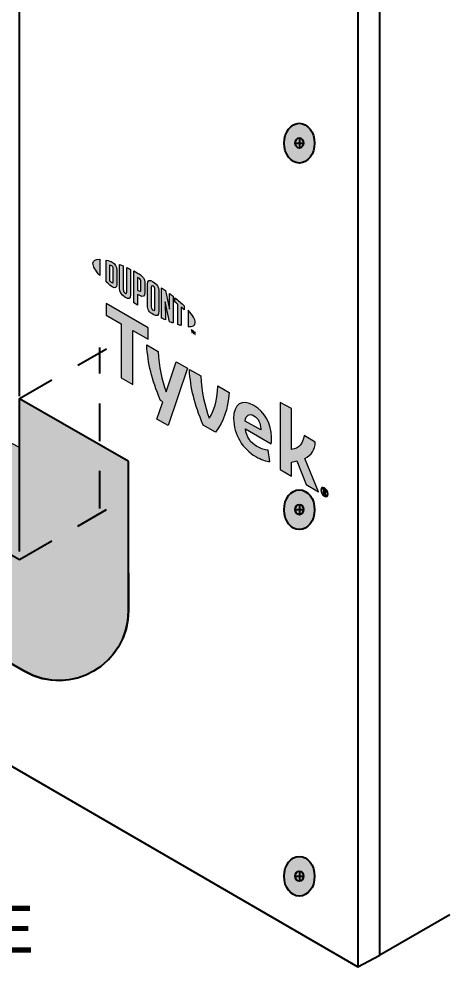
# Model space of a CAD drawing. Header units: inches. Extents: x -26 to 76, y -15 to 22.
# Drawn here: x -11.785 to -10.348, y 4.352 to 7.573 of the extents above; entities that cross this region are included whole.
import ezdxf

# ---------------------------------------------------------------- set-up
doc = ezdxf.new("R2010")
doc.units = ezdxf.units.IN
doc.header["$MEASUREMENT"] = 0
for name, pattern in [('AI-Linetype-31', [0.187557, 0.125038, -0.062519]), ('AI-Linetype-32', [0.187557, 0.125038, -0.062519]), ('AI-Linetype-33', [0.187557, 0.125038, -0.062519])]:
    doc.linetypes.add(name, pattern=pattern)
for name, color, linetype, lineweight in [('.ATI-HATCH', 7, 'Continuous', 0), ('.ATI-TEXT_2', 7, 'Continuous', 0), ('G-ANNO-TTLB', 7, 'Continuous', 0), ('LOGOS', 7, 'Continuous', 0), ('TYVEK', 7, 'Continuous', 0)]:
    doc.layers.add(name, color=color, linetype=linetype, lineweight=lineweight)

# ---------------------------------------------------------------- blocks, each defined once
blk = doc.blocks.new('Block_150')
at = {"layer": 'TYVEK', "true_color": 0x003b71, "transparency": 33554687}
h = blk.add_hatch(color=156, dxfattribs=at)
h.dxf.hatch_style = 2
edge = h.paths.add_edge_path()
edge.add_ellipse((-10.8498, 4.7108), major_axis=(0, 0.0664), ratio=0.766948, start_angle=0, end_angle=360)
at = {"layer": 'TYVEK', "color": 252, "lineweight": 25, "true_color": 0x838484}
for p, q in [((-10.8633, 4.7112), (-10.8363, 4.7112)), ((-10.8498, 4.7284), (-10.8498, 4.6941))]:
    blk.add_line(p, q, dxfattribs=at)
at = {"layer": 'TYVEK', "color": 18, "lineweight": 25, "true_color": 0x000000}
blk.add_ellipse((-10.8498, 4.7108), major_axis=(0, 0.0664), ratio=0.766948, dxfattribs=at)
at = {"layer": 'TYVEK', "color": 252, "lineweight": 25, "true_color": 0x838484}
blk.add_ellipse((-10.8498, 4.7112), major_axis=(0, 0.0171), ratio=0.788846, dxfattribs=at)
blk = doc.blocks.new('Block_153')
at = {"layer": 'TYVEK', "true_color": 0x003b71, "transparency": 33554687}
h = blk.add_hatch(color=156, dxfattribs=at)
h.dxf.hatch_style = 2
edge = h.paths.add_edge_path()
edge.add_ellipse((-10.8498, 7.1595), major_axis=(0, 0.0664), ratio=0.766948, start_angle=0, end_angle=360)
at = {"layer": 'TYVEK', "color": 252, "lineweight": 25, "true_color": 0x838484}
for p, q in [((-10.8633, 7.1599), (-10.8363, 7.1599)), ((-10.8498, 7.177), (-10.8498, 7.1428))]:
    blk.add_line(p, q, dxfattribs=at)
at = {"layer": 'TYVEK', "color": 18, "lineweight": 25, "true_color": 0x000000}
blk.add_ellipse((-10.8498, 7.1595), major_axis=(0, 0.0664), ratio=0.766948, dxfattribs=at)
at = {"layer": 'TYVEK', "color": 252, "lineweight": 25, "true_color": 0x838484}
blk.add_ellipse((-10.8498, 7.1599), major_axis=(0, 0.0171), ratio=0.788846, dxfattribs=at)
blk = doc.blocks.new('Block_154')
at = {"layer": 'TYVEK', "true_color": 0x003b71, "transparency": 33554687}
h = blk.add_hatch(color=156, dxfattribs=at)
h.dxf.hatch_style = 2
edge = h.paths.add_edge_path()
edge.add_ellipse((-10.8498, 5.9352), major_axis=(0, 0.0664), ratio=0.766948, start_angle=0, end_angle=360)
at = {"layer": 'TYVEK', "color": 252, "lineweight": 25, "true_color": 0x838484}
for p, q in [((-10.8633, 5.9356), (-10.8363, 5.9356)), ((-10.8498, 5.9527), (-10.8498, 5.9184))]:
    blk.add_line(p, q, dxfattribs=at)
at = {"layer": 'TYVEK', "color": 18, "lineweight": 25, "true_color": 0x000000}
blk.add_ellipse((-10.8498, 5.9352), major_axis=(0, 0.0664), ratio=0.766948, dxfattribs=at)
at = {"layer": 'TYVEK', "color": 252, "lineweight": 25, "true_color": 0x838484}
blk.add_ellipse((-10.8498, 5.9356), major_axis=(0, 0.0171), ratio=0.788846, dxfattribs=at)
blk = doc.blocks.new('Block_148')
at = {"layer": 'TYVEK'}
for name in ['Block_153', 'Block_154', 'Block_150']:
    blk.add_blockref(name, (0, 0), dxfattribs=at)
blk = doc.blocks.new('Block_447')
at = {"layer": '.ATI-TEXT_2', "insert": (-15.5473, 4.4539), "char_height": 0.2, "attachment_point": 7}
blk.add_mtext('\\C18;\\c0;\\FArial Narrow|b0|i0|c1;\\H0.156297;\\W1.000000;REMOVE NARROW PIECE OF THE RELEASE', dxfattribs=at)
blk = doc.blocks.new('Block_543')
at = {"layer": 'LOGOS', "true_color": 0x838484, "transparency": 33554687}
h = blk.add_hatch(color=252, dxfattribs=at)
h.dxf.hatch_style = 2
edge = h.paths.add_edge_path()
edge.add_spline(control_points=[(-11.5389, 6.7581), (-11.5389, 6.7481), (-11.5304, 6.7338), (-11.5156, 6.7172), (-11.5156, 6.7172), (-11.5156, 6.7719), (-11.5156, 6.7719), (-11.5304, 6.7725), (-11.5389, 6.7681), (-11.5389, 6.7581)], knot_values=[0, 0, 0, 0, 1, 1, 1, 2, 2, 2, 3, 3, 3, 3], degree=3, periodic=0)
h = blk.add_hatch(color=252, dxfattribs=at)
h.dxf.hatch_style = 2
edge = h.paths.add_edge_path()
edge.add_spline(control_points=[(-11.471, 6.6966), (-11.471, 6.6924), (-11.4732, 6.6923), (-11.4759, 6.6938), (-11.4779, 6.695), (-11.4811, 6.6977), (-11.4837, 6.7), (-11.4837, 6.7), (-11.4837, 6.7523), (-11.4837, 6.7523), (-11.4811, 6.7516), (-11.4779, 6.7506), (-11.4759, 6.7494), (-11.4732, 6.7479), (-11.471, 6.7452), (-11.471, 6.7411), (-11.471, 6.7411), (-11.471, 6.6966), (-11.471, 6.6966)], knot_values=[0, 0, 0, 0, 1, 1, 1, 2, 2, 2, 3, 3, 3, 4, 4, 4, 5, 5, 5, 6, 6, 6, 6], degree=3, periodic=0)
edge = h.paths.add_edge_path()
edge.add_spline(control_points=[(-11.4742, 6.7621), (-11.4783, 6.7645), (-11.4843, 6.7666), (-11.4951, 6.769), (-11.4951, 6.769), (-11.4951, 6.6964), (-11.4951, 6.6964), (-11.4856, 6.6876), (-11.4783, 6.6815), (-11.4742, 6.6791), (-11.4646, 6.6736), (-11.4592, 6.6772), (-11.4592, 6.6879), (-11.4592, 6.6879), (-11.4592, 6.7361), (-11.4592, 6.7361), (-11.4592, 6.7468), (-11.4646, 6.7566), (-11.4742, 6.7621)], knot_values=[0, 0, 0, 0, 1, 1, 1, 2, 2, 2, 3, 3, 3, 4, 4, 4, 5, 5, 5, 6, 6, 6, 6], degree=3, periodic=0)
h = blk.add_hatch(color=252, dxfattribs=at)
h.dxf.hatch_style = 2
edge = h.paths.add_edge_path()
edge.add_spline(control_points=[(-11.426, 6.6621), (-11.426, 6.6579), (-11.4273, 6.656), (-11.4318, 6.6592), (-11.4363, 6.6625), (-11.4375, 6.6653), (-11.4375, 6.6703), (-11.4375, 6.6703), (-11.4375, 6.7493), (-11.4375, 6.7493), (-11.4405, 6.7506), (-11.4472, 6.7534), (-11.45, 6.7546), (-11.45, 6.7546), (-11.45, 6.6747), (-11.45, 6.6747), (-11.45, 6.662), (-11.4446, 6.6539), (-11.4318, 6.6448), (-11.4201, 6.6365), (-11.413, 6.6392), (-11.413, 6.6533), (-11.413, 6.6533), (-11.413, 6.7377), (-11.413, 6.7377), (-11.4154, 6.739), (-11.4234, 6.7428), (-11.426, 6.744), (-11.426, 6.744), (-11.426, 6.6621), (-11.426, 6.6621)], knot_values=[0, 0, 0, 0, 1, 1, 1, 2, 2, 2, 3, 3, 3, 4, 4, 4, 5, 5, 5, 6, 6, 6, 7, 7, 7, 8, 8, 8, 9, 9, 9, 10, 10, 10, 10], degree=3, periodic=0)
h = blk.add_hatch(color=252, dxfattribs=at)
h.dxf.hatch_style = 2
edge = h.paths.add_edge_path()
edge.add_spline(control_points=[(-11.3785, 6.6694), (-11.3785, 6.6648), (-11.3799, 6.6633), (-11.3852, 6.6663), (-11.3852, 6.6663), (-11.3898, 6.669), (-11.3898, 6.669), (-11.3898, 6.669), (-11.3898, 6.7109), (-11.3898, 6.7109), (-11.3877, 6.7098), (-11.3867, 6.7093), (-11.3854, 6.7085), (-11.3797, 6.7052), (-11.3785, 6.7021), (-11.3785, 6.6974), (-11.3785, 6.6974), (-11.3785, 6.6694), (-11.3785, 6.6694)], knot_values=[0, 0, 0, 0, 1, 1, 1, 2, 2, 2, 3, 3, 3, 4, 4, 4, 5, 5, 5, 6, 6, 6, 6], degree=3, periodic=0)
edge = h.paths.add_edge_path()
edge.add_spline(control_points=[(-11.3847, 6.7229), (-11.3869, 6.7243), (-11.3952, 6.7287), (-11.4028, 6.7326), (-11.4028, 6.7326), (-11.4028, 6.6263), (-11.4028, 6.6263), (-11.4002, 6.6246), (-11.3934, 6.6203), (-11.3898, 6.6181), (-11.3898, 6.6181), (-11.3898, 6.6542), (-11.3898, 6.6542), (-11.3898, 6.6542), (-11.3847, 6.6512), (-11.3847, 6.6512), (-11.371, 6.6434), (-11.3654, 6.6472), (-11.3654, 6.6607), (-11.3654, 6.6607), (-11.3654, 6.692), (-11.3654, 6.692), (-11.3654, 6.7052), (-11.3717, 6.7155), (-11.3847, 6.7229)], knot_values=[0, 0, 0, 0, 1, 1, 1, 2, 2, 2, 3, 3, 3, 4, 4, 4, 5, 5, 5, 6, 6, 6, 7, 7, 7, 8, 8, 8, 8], degree=3, periodic=0)
h = blk.add_hatch(color=252, dxfattribs=at)
h.dxf.hatch_style = 2
edge = h.paths.add_edge_path()
edge.add_spline(control_points=[(-11.332, 6.6054), (-11.332, 6.6012), (-11.3332, 6.5997), (-11.3378, 6.6022), (-11.3426, 6.6048), (-11.3439, 6.6079), (-11.3439, 6.6122), (-11.3439, 6.6122), (-11.3439, 6.6785), (-11.3439, 6.6785), (-11.3439, 6.6829), (-11.3426, 6.6845), (-11.3378, 6.6816), (-11.3332, 6.6788), (-11.332, 6.6758), (-11.332, 6.6716), (-11.332, 6.6716), (-11.332, 6.6054), (-11.332, 6.6054)], knot_values=[0, 0, 0, 0, 1, 1, 1, 2, 2, 2, 3, 3, 3, 4, 4, 4, 5, 5, 5, 6, 6, 6, 6], degree=3, periodic=0)
edge = h.paths.add_edge_path()
edge.add_spline(control_points=[(-11.3378, 6.6965), (-11.3499, 6.7041), (-11.3571, 6.7022), (-11.3571, 6.6882), (-11.3571, 6.6882), (-11.3571, 6.6186), (-11.3571, 6.6186), (-11.3571, 6.6039), (-11.3506, 6.594), (-11.3378, 6.5873), (-11.3253, 6.5807), (-11.3188, 6.5824), (-11.3188, 6.5981), (-11.3188, 6.5981), (-11.3188, 6.6645), (-11.3188, 6.6645), (-11.3188, 6.6794), (-11.3247, 6.6882), (-11.3378, 6.6965)], knot_values=[0, 0, 0, 0, 1, 1, 1, 2, 2, 2, 3, 3, 3, 4, 4, 4, 5, 5, 5, 6, 6, 6, 6], degree=3, periodic=0)
h = blk.add_hatch(color=252, dxfattribs=at)
h.dxf.hatch_style = 2
edge = h.paths.add_edge_path()
edge.add_spline(control_points=[(-11.2827, 6.6054), (-11.2827, 6.6054), (-11.2971, 6.6678), (-11.2971, 6.6678), (-11.3011, 6.6707), (-11.3058, 6.674), (-11.3095, 6.6765), (-11.3095, 6.6765), (-11.3095, 6.5745), (-11.3095, 6.5745), (-11.3069, 6.5733), (-11.3003, 6.5704), (-11.2969, 6.5689), (-11.2969, 6.5689), (-11.298, 6.6296), (-11.298, 6.6296), (-11.298, 6.6296), (-11.2827, 6.563), (-11.2827, 6.563), (-11.2794, 6.5617), (-11.2747, 6.56), (-11.2715, 6.5588), (-11.2715, 6.5588), (-11.2715, 6.6485), (-11.2715, 6.6485), (-11.2748, 6.6511), (-11.2807, 6.6556), (-11.2836, 6.6578), (-11.2836, 6.6578), (-11.2827, 6.6054), (-11.2827, 6.6054)], knot_values=[0, 0, 0, 0, 1, 1, 1, 2, 2, 2, 3, 3, 3, 4, 4, 4, 5, 5, 5, 6, 6, 6, 7, 7, 7, 8, 8, 8, 9, 9, 9, 10, 10, 10, 10], degree=3, periodic=0)
h = blk.add_hatch(color=252, dxfattribs=at)
h.dxf.hatch_style = 2
edge = h.paths.add_edge_path()
edge.add_spline(control_points=[(-11.2651, 6.6291), (-11.2619, 6.6265), (-11.2587, 6.624), (-11.2556, 6.6214), (-11.2556, 6.6214), (-11.2556, 6.5536), (-11.2556, 6.5536), (-11.2528, 6.5527), (-11.2475, 6.5512), (-11.2439, 6.5504), (-11.2439, 6.5504), (-11.2439, 6.6115), (-11.2439, 6.6115), (-11.2405, 6.6085), (-11.2374, 6.6057), (-11.2344, 6.603), (-11.2344, 6.603), (-11.2344, 6.6161), (-11.2344, 6.6161), (-11.2436, 6.6251), (-11.2535, 6.6338), (-11.2651, 6.6433), (-11.2651, 6.6433), (-11.2651, 6.6291), (-11.2651, 6.6291)], knot_values=[0, 0, 0, 0, 1, 1, 1, 2, 2, 2, 3, 3, 3, 4, 4, 4, 5, 5, 5, 6, 6, 6, 7, 7, 7, 8, 8, 8, 8], degree=3, periodic=0)
h = blk.add_hatch(color=252, dxfattribs=at)
h.dxf.hatch_style = 2
edge = h.paths.add_edge_path()
edge.add_spline(control_points=[(-11.1971, 6.5608), (-11.1971, 6.5508), (-11.2056, 6.5463), (-11.2204, 6.5468), (-11.2204, 6.5468), (-11.2204, 6.6016), (-11.2204, 6.6016), (-11.2056, 6.585), (-11.1971, 6.5708), (-11.1971, 6.5608)], knot_values=[0, 0, 0, 0, 1, 1, 1, 2, 2, 2, 3, 3, 3, 3], degree=3, periodic=0)
h = blk.add_hatch(color=252, dxfattribs=at)
h.dxf.hatch_style = 2
edge = h.paths.add_edge_path()
edge.add_spline(control_points=[(-11.204, 6.5319), (-11.204, 6.5319), (-11.2026, 6.531), (-11.2026, 6.531), (-11.2026, 6.531), (-11.2006, 6.5261), (-11.2006, 6.5261), (-11.2006, 6.5261), (-11.1985, 6.5286), (-11.1985, 6.5286), (-11.1985, 6.5286), (-11.1971, 6.5279), (-11.1971, 6.5279), (-11.1971, 6.5279), (-11.1971, 6.52), (-11.1971, 6.52), (-11.1971, 6.52), (-11.1984, 6.5207), (-11.1984, 6.5207), (-11.1984, 6.5207), (-11.1984, 6.5263), (-11.1984, 6.5263), (-11.1984, 6.5263), (-11.2005, 6.5238), (-11.2005, 6.5238), (-11.2005, 6.5238), (-11.2006, 6.5239), (-11.2006, 6.5239), (-11.2006, 6.5239), (-11.2028, 6.5288), (-11.2028, 6.5288), (-11.2028, 6.5288), (-11.2028, 6.5232), (-11.2028, 6.5232), (-11.2028, 6.5232), (-11.204, 6.524), (-11.204, 6.524), (-11.204, 6.524), (-11.204, 6.5319), (-11.204, 6.5319)], knot_values=[0, 0, 0, 0, 1, 1, 1, 2, 2, 2, 3, 3, 3, 4, 4, 4, 5, 5, 5, 6, 6, 6, 7, 7, 7, 8, 8, 8, 9, 9, 9, 10, 10, 10, 11, 11, 11, 12, 12, 12, 13, 13, 13, 13], degree=3, periodic=0)
edge = h.paths.add_edge_path()
edge.add_spline(control_points=[(-11.209, 6.5333), (-11.209, 6.5333), (-11.2111, 6.5345), (-11.2111, 6.5345), (-11.2111, 6.5345), (-11.2111, 6.5359), (-11.2111, 6.5359), (-11.2111, 6.5359), (-11.2055, 6.5327), (-11.2055, 6.5327), (-11.2055, 6.5327), (-11.2055, 6.5313), (-11.2055, 6.5313), (-11.2055, 6.5313), (-11.2076, 6.5326), (-11.2076, 6.5326), (-11.2076, 6.5326), (-11.2076, 6.526), (-11.2076, 6.526), (-11.2076, 6.526), (-11.209, 6.5268), (-11.209, 6.5268), (-11.209, 6.5268), (-11.209, 6.5333), (-11.209, 6.5333)], knot_values=[0, 0, 0, 0, 1, 1, 1, 2, 2, 2, 3, 3, 3, 4, 4, 4, 5, 5, 5, 6, 6, 6, 7, 7, 7, 8, 8, 8, 8], degree=3, periodic=0)
at = {"layer": 'LOGOS'}
for points, knots in [([(-11.5389, 6.7581), (-11.5389, 6.7481), (-11.5304, 6.7338), (-11.5156, 6.7172), (-11.5156, 6.7172), (-11.5156, 6.7719), (-11.5156, 6.7719), (-11.5304, 6.7725), (-11.5389, 6.7681), (-11.5389, 6.7581)], [0, 0, 0, 0, 1, 1, 1, 2, 2, 2, 3, 3, 3, 3]), ([(-11.4742, 6.7621), (-11.4783, 6.7645), (-11.4843, 6.7666), (-11.4951, 6.769), (-11.4951, 6.769), (-11.4951, 6.6964), (-11.4951, 6.6964), (-11.4856, 6.6876), (-11.4783, 6.6815), (-11.4742, 6.6791), (-11.4646, 6.6736), (-11.4592, 6.6772), (-11.4592, 6.6879), (-11.4592, 6.6879), (-11.4592, 6.7361), (-11.4592, 6.7361), (-11.4592, 6.7468), (-11.4646, 6.7566), (-11.4742, 6.7621)], [0, 0, 0, 0, 1, 1, 1, 2, 2, 2, 3, 3, 3, 4, 4, 4, 5, 5, 5, 6, 6, 6, 6]), ([(-11.471, 6.6966), (-11.471, 6.6924), (-11.4732, 6.6923), (-11.4759, 6.6938), (-11.4779, 6.695), (-11.4811, 6.6977), (-11.4837, 6.7), (-11.4837, 6.7), (-11.4837, 6.7523), (-11.4837, 6.7523), (-11.4811, 6.7516), (-11.4779, 6.7506), (-11.4759, 6.7494), (-11.4732, 6.7479), (-11.471, 6.7452), (-11.471, 6.7411), (-11.471, 6.7411), (-11.471, 6.6966), (-11.471, 6.6966)], [0, 0, 0, 0, 1, 1, 1, 2, 2, 2, 3, 3, 3, 4, 4, 4, 5, 5, 5, 6, 6, 6, 6]), ([(-11.426, 6.6621), (-11.426, 6.6579), (-11.4273, 6.656), (-11.4318, 6.6592), (-11.4363, 6.6625), (-11.4375, 6.6653), (-11.4375, 6.6703), (-11.4375, 6.6703), (-11.4375, 6.7493), (-11.4375, 6.7493), (-11.4405, 6.7506), (-11.4472, 6.7534), (-11.45, 6.7546), (-11.45, 6.7546), (-11.45, 6.6747), (-11.45, 6.6747), (-11.45, 6.662), (-11.4446, 6.6539), (-11.4318, 6.6448), (-11.4201, 6.6365), (-11.413, 6.6392), (-11.413, 6.6533), (-11.413, 6.6533), (-11.413, 6.7377), (-11.413, 6.7377), (-11.4154, 6.739), (-11.4234, 6.7428), (-11.426, 6.744), (-11.426, 6.744), (-11.426, 6.6621), (-11.426, 6.6621)], [0, 0, 0, 0, 1, 1, 1, 2, 2, 2, 3, 3, 3, 4, 4, 4, 5, 5, 5, 6, 6, 6, 7, 7, 7, 8, 8, 8, 9, 9, 9, 10, 10, 10, 10]), ([(-11.3847, 6.7229), (-11.3869, 6.7243), (-11.3952, 6.7287), (-11.4028, 6.7326), (-11.4028, 6.7326), (-11.4028, 6.6263), (-11.4028, 6.6263), (-11.4002, 6.6246), (-11.3934, 6.6203), (-11.3898, 6.6181), (-11.3898, 6.6181), (-11.3898, 6.6542), (-11.3898, 6.6542), (-11.3898, 6.6542), (-11.3847, 6.6512), (-11.3847, 6.6512), (-11.371, 6.6434), (-11.3654, 6.6472), (-11.3654, 6.6607), (-11.3654, 6.6607), (-11.3654, 6.692), (-11.3654, 6.692), (-11.3654, 6.7052), (-11.3717, 6.7155), (-11.3847, 6.7229)], [0, 0, 0, 0, 1, 1, 1, 2, 2, 2, 3, 3, 3, 4, 4, 4, 5, 5, 5, 6, 6, 6, 7, 7, 7, 8, 8, 8, 8]), ([(-11.3785, 6.6694), (-11.3785, 6.6648), (-11.3799, 6.6633), (-11.3852, 6.6663), (-11.3852, 6.6663), (-11.3898, 6.669), (-11.3898, 6.669), (-11.3898, 6.669), (-11.3898, 6.7109), (-11.3898, 6.7109), (-11.3877, 6.7098), (-11.3867, 6.7093), (-11.3854, 6.7085), (-11.3797, 6.7052), (-11.3785, 6.7021), (-11.3785, 6.6974), (-11.3785, 6.6974), (-11.3785, 6.6694), (-11.3785, 6.6694)], [0, 0, 0, 0, 1, 1, 1, 2, 2, 2, 3, 3, 3, 4, 4, 4, 5, 5, 5, 6, 6, 6, 6]), ([(-11.3378, 6.6965), (-11.3499, 6.7041), (-11.3571, 6.7022), (-11.3571, 6.6882), (-11.3571, 6.6882), (-11.3571, 6.6186), (-11.3571, 6.6186), (-11.3571, 6.6039), (-11.3506, 6.594), (-11.3378, 6.5873), (-11.3253, 6.5807), (-11.3188, 6.5824), (-11.3188, 6.5981), (-11.3188, 6.5981), (-11.3188, 6.6645), (-11.3188, 6.6645), (-11.3188, 6.6794), (-11.3247, 6.6882), (-11.3378, 6.6965)], [0, 0, 0, 0, 1, 1, 1, 2, 2, 2, 3, 3, 3, 4, 4, 4, 5, 5, 5, 6, 6, 6, 6]), ([(-11.332, 6.6054), (-11.332, 6.6012), (-11.3332, 6.5997), (-11.3378, 6.6022), (-11.3426, 6.6048), (-11.3439, 6.6079), (-11.3439, 6.6122), (-11.3439, 6.6122), (-11.3439, 6.6785), (-11.3439, 6.6785), (-11.3439, 6.6829), (-11.3426, 6.6845), (-11.3378, 6.6816), (-11.3332, 6.6788), (-11.332, 6.6758), (-11.332, 6.6716), (-11.332, 6.6716), (-11.332, 6.6054), (-11.332, 6.6054)], [0, 0, 0, 0, 1, 1, 1, 2, 2, 2, 3, 3, 3, 4, 4, 4, 5, 5, 5, 6, 6, 6, 6]), ([(-11.2827, 6.6054), (-11.2827, 6.6054), (-11.2971, 6.6678), (-11.2971, 6.6678), (-11.3011, 6.6707), (-11.3058, 6.674), (-11.3095, 6.6765), (-11.3095, 6.6765), (-11.3095, 6.5745), (-11.3095, 6.5745), (-11.3069, 6.5733), (-11.3003, 6.5704), (-11.2969, 6.5689), (-11.2969, 6.5689), (-11.298, 6.6296), (-11.298, 6.6296), (-11.298, 6.6296), (-11.2827, 6.563), (-11.2827, 6.563), (-11.2794, 6.5617), (-11.2747, 6.56), (-11.2715, 6.5588), (-11.2715, 6.5588), (-11.2715, 6.6485), (-11.2715, 6.6485), (-11.2748, 6.6511), (-11.2807, 6.6556), (-11.2836, 6.6578), (-11.2836, 6.6578), (-11.2827, 6.6054), (-11.2827, 6.6054)], [0, 0, 0, 0, 1, 1, 1, 2, 2, 2, 3, 3, 3, 4, 4, 4, 5, 5, 5, 6, 6, 6, 7, 7, 7, 8, 8, 8, 9, 9, 9, 10, 10, 10, 10]), ([(-11.2651, 6.6291), (-11.2619, 6.6265), (-11.2587, 6.624), (-11.2556, 6.6214), (-11.2556, 6.6214), (-11.2556, 6.5536), (-11.2556, 6.5536), (-11.2528, 6.5527), (-11.2475, 6.5512), (-11.2439, 6.5504), (-11.2439, 6.5504), (-11.2439, 6.6115), (-11.2439, 6.6115), (-11.2405, 6.6085), (-11.2374, 6.6057), (-11.2344, 6.603), (-11.2344, 6.603), (-11.2344, 6.6161), (-11.2344, 6.6161), (-11.2436, 6.6251), (-11.2535, 6.6338), (-11.2651, 6.6433), (-11.2651, 6.6433), (-11.2651, 6.6291), (-11.2651, 6.6291)], [0, 0, 0, 0, 1, 1, 1, 2, 2, 2, 3, 3, 3, 4, 4, 4, 5, 5, 5, 6, 6, 6, 7, 7, 7, 8, 8, 8, 8]), ([(-11.1971, 6.5608), (-11.1971, 6.5508), (-11.2056, 6.5463), (-11.2204, 6.5468), (-11.2204, 6.5468), (-11.2204, 6.6016), (-11.2204, 6.6016), (-11.2056, 6.585), (-11.1971, 6.5708), (-11.1971, 6.5608)], [0, 0, 0, 0, 1, 1, 1, 2, 2, 2, 3, 3, 3, 3]), ([(-11.209, 6.5333), (-11.209, 6.5333), (-11.2111, 6.5345), (-11.2111, 6.5345), (-11.2111, 6.5345), (-11.2111, 6.5359), (-11.2111, 6.5359), (-11.2111, 6.5359), (-11.2055, 6.5327), (-11.2055, 6.5327), (-11.2055, 6.5327), (-11.2055, 6.5313), (-11.2055, 6.5313), (-11.2055, 6.5313), (-11.2076, 6.5326), (-11.2076, 6.5326), (-11.2076, 6.5326), (-11.2076, 6.526), (-11.2076, 6.526), (-11.2076, 6.526), (-11.209, 6.5268), (-11.209, 6.5268), (-11.209, 6.5268), (-11.209, 6.5333), (-11.209, 6.5333)], [0, 0, 0, 0, 1, 1, 1, 2, 2, 2, 3, 3, 3, 4, 4, 4, 5, 5, 5, 6, 6, 6, 7, 7, 7, 8, 8, 8, 8]), ([(-11.204, 6.5319), (-11.204, 6.5319), (-11.2026, 6.531), (-11.2026, 6.531), (-11.2026, 6.531), (-11.2006, 6.5261), (-11.2006, 6.5261), (-11.2006, 6.5261), (-11.1985, 6.5286), (-11.1985, 6.5286), (-11.1985, 6.5286), (-11.1971, 6.5279), (-11.1971, 6.5279), (-11.1971, 6.5279), (-11.1971, 6.52), (-11.1971, 6.52), (-11.1971, 6.52), (-11.1984, 6.5207), (-11.1984, 6.5207), (-11.1984, 6.5207), (-11.1984, 6.5263), (-11.1984, 6.5263), (-11.1984, 6.5263), (-11.2005, 6.5238), (-11.2005, 6.5238), (-11.2005, 6.5238), (-11.2006, 6.5239), (-11.2006, 6.5239), (-11.2006, 6.5239), (-11.2028, 6.5288), (-11.2028, 6.5288), (-11.2028, 6.5288), (-11.2028, 6.5232), (-11.2028, 6.5232), (-11.2028, 6.5232), (-11.204, 6.524), (-11.204, 6.524), (-11.204, 6.524), (-11.204, 6.5319), (-11.204, 6.5319)], [0, 0, 0, 0, 1, 1, 1, 2, 2, 2, 3, 3, 3, 4, 4, 4, 5, 5, 5, 6, 6, 6, 7, 7, 7, 8, 8, 8, 9, 9, 9, 10, 10, 10, 11, 11, 11, 12, 12, 12, 13, 13, 13, 13])]:
    blk.add_open_spline(points, degree=3, knots=knots, dxfattribs=at)
blk = doc.blocks.new('Block_547')
at = {"layer": 'LOGOS', "true_color": 0x838484, "transparency": 33554687}
h = blk.add_hatch(color=252, dxfattribs=at)
h.dxf.hatch_style = 2
h.paths.add_polyline_path([(-11.3548, 6.5424), (-11.4951, 6.6234), (-11.4951, 6.5853), (-11.4444, 6.556), (-11.4444, 6.3755), (-11.4054, 6.353), (-11.4054, 6.5335), (-11.3548, 6.5043)])
h = blk.add_hatch(color=252, dxfattribs=at)
h.dxf.hatch_style = 2
edge = h.paths.add_edge_path()
edge.add_spline(control_points=[(-11.1216, 6.3487), (-11.124, 6.2967), (-11.1344, 6.2665), (-11.1504, 6.2405), (-11.166, 6.2847), (-11.176, 6.3268), (-11.179, 6.3819), (-11.179, 6.3819), (-11.2169, 6.4038), (-11.2169, 6.4038), (-11.2128, 6.3386), (-11.2006, 6.2913), (-11.1711, 6.2178), (-11.1711, 6.2178), (-11.1295, 6.1937), (-11.1295, 6.1937), (-11.1011, 6.2339), (-11.0894, 6.2674), (-11.084, 6.327), (-11.084, 6.327), (-11.1216, 6.3487), (-11.1216, 6.3487)], knot_values=[0, 0, 0, 0, 1, 1, 1, 2, 2, 2, 3, 3, 3, 4, 4, 4, 5, 5, 5, 6, 6, 6, 7, 7, 7, 7], degree=3, periodic=0)
h = blk.add_hatch(color=252, dxfattribs=at)
h.dxf.hatch_style = 2
edge = h.paths.add_edge_path()
edge.add_spline(control_points=[(-11.0303, 6.2314), (-11.0303, 6.2314), (-10.9786, 6.2015), (-10.9786, 6.2015), (-10.9786, 6.2015), (-10.9786, 6.2053), (-10.9786, 6.2053), (-10.9786, 6.2227), (-10.9867, 6.2403), (-11.0017, 6.2489), (-11.0175, 6.258), (-11.0279, 6.2512), (-11.0303, 6.2314)], knot_values=[0, 0, 0, 0, 1, 1, 1, 2, 2, 2, 3, 3, 3, 4, 4, 4, 4], degree=3, periodic=0)
edge = h.paths.add_edge_path()
edge.add_spline(control_points=[(-10.9478, 6.0957), (-10.9598, 6.0964), (-10.9775, 6.1022), (-10.9954, 6.1126), (-11.0393, 6.1379), (-11.0693, 6.1871), (-11.0693, 6.2389), (-11.0693, 6.2885), (-11.0418, 6.3064), (-11.0017, 6.2833), (-10.966, 6.2627), (-10.9426, 6.2201), (-10.9426, 6.1783), (-10.9426, 6.1689), (-10.9431, 6.1611), (-10.9437, 6.1552), (-10.9437, 6.1552), (-11.0298, 6.2049), (-11.0298, 6.2049), (-11.0262, 6.1778), (-11.0134, 6.1592), (-10.9916, 6.1466), (-10.9783, 6.1389), (-10.9655, 6.1349), (-10.9538, 6.1338), (-10.9538, 6.1338), (-10.9478, 6.0957), (-10.9478, 6.0957)], knot_values=[0, 0, 0, 0, 1, 1, 1, 2, 2, 2, 3, 3, 3, 4, 4, 4, 5, 5, 5, 6, 6, 6, 7, 7, 7, 8, 8, 8, 9, 9, 9, 9], degree=3, periodic=0)
h = blk.add_hatch(color=252, dxfattribs=at)
h.dxf.hatch_style = 2
edge = h.paths.add_edge_path()
edge.add_spline(control_points=[(-10.8312, 6.1067), (-10.8312, 6.1067), (-10.786, 5.9954), (-10.786, 5.9954), (-10.786, 5.9954), (-10.8268, 6.019), (-10.8268, 6.019), (-10.8268, 6.019), (-10.8582, 6.098), (-10.8582, 6.098), (-10.8639, 6.0966), (-10.8699, 6.0954), (-10.8764, 6.0944), (-10.8764, 6.0944), (-10.8764, 6.0476), (-10.8764, 6.0476), (-10.8764, 6.0476), (-10.914, 6.0693), (-10.914, 6.0693), (-10.914, 6.0693), (-10.914, 6.2932), (-10.914, 6.2932), (-10.914, 6.2932), (-10.8764, 6.2737), (-10.8764, 6.2737), (-10.8764, 6.2737), (-10.8764, 6.136), (-10.8764, 6.136), (-10.8508, 6.1402), (-10.8383, 6.1549), (-10.8339, 6.1826), (-10.8339, 6.1826), (-10.7966, 6.1611), (-10.7966, 6.1611), (-10.7974, 6.1347), (-10.8094, 6.1176), (-10.8312, 6.1067)], knot_values=[0, 0, 0, 0, 1, 1, 1, 2, 2, 2, 3, 3, 3, 4, 4, 4, 5, 5, 5, 6, 6, 6, 7, 7, 7, 8, 8, 8, 9, 9, 9, 10, 10, 10, 11, 11, 11, 12, 12, 12, 12], degree=3, periodic=0)
at = {"layer": 'LOGOS'}
blk.add_lwpolyline([(-11.3548, 6.5424), (-11.4951, 6.6234), (-11.4951, 6.5853), (-11.4444, 6.556), (-11.4444, 6.3755), (-11.4054, 6.353), (-11.4054, 6.5335), (-11.3548, 6.5043)], close=True, dxfattribs=at)
for points, knots in [([(-11.1216, 6.3487), (-11.124, 6.2967), (-11.1344, 6.2665), (-11.1504, 6.2405), (-11.166, 6.2847), (-11.176, 6.3268), (-11.179, 6.3819), (-11.179, 6.3819), (-11.2169, 6.4038), (-11.2169, 6.4038), (-11.2128, 6.3386), (-11.2006, 6.2913), (-11.1711, 6.2178), (-11.1711, 6.2178), (-11.1295, 6.1937), (-11.1295, 6.1937), (-11.1011, 6.2339), (-11.0894, 6.2674), (-11.084, 6.327), (-11.084, 6.327), (-11.1216, 6.3487), (-11.1216, 6.3487)], [0, 0, 0, 0, 1, 1, 1, 2, 2, 2, 3, 3, 3, 4, 4, 4, 5, 5, 5, 6, 6, 6, 7, 7, 7, 7]), ([(-10.9478, 6.0957), (-10.9598, 6.0964), (-10.9775, 6.1022), (-10.9954, 6.1126), (-11.0393, 6.1379), (-11.0693, 6.1871), (-11.0693, 6.2389), (-11.0693, 6.2885), (-11.0418, 6.3064), (-11.0017, 6.2833), (-10.966, 6.2627), (-10.9426, 6.2201), (-10.9426, 6.1783), (-10.9426, 6.1689), (-10.9431, 6.1611), (-10.9437, 6.1552), (-10.9437, 6.1552), (-11.0298, 6.2049), (-11.0298, 6.2049), (-11.0262, 6.1778), (-11.0134, 6.1592), (-10.9916, 6.1466), (-10.9783, 6.1389), (-10.9655, 6.1349), (-10.9538, 6.1338), (-10.9538, 6.1338), (-10.9478, 6.0957), (-10.9478, 6.0957)], [0, 0, 0, 0, 1, 1, 1, 2, 2, 2, 3, 3, 3, 4, 4, 4, 5, 5, 5, 6, 6, 6, 7, 7, 7, 8, 8, 8, 9, 9, 9, 9]), ([(-10.8312, 6.1067), (-10.8312, 6.1067), (-10.786, 5.9954), (-10.786, 5.9954), (-10.786, 5.9954), (-10.8268, 6.019), (-10.8268, 6.019), (-10.8268, 6.019), (-10.8582, 6.098), (-10.8582, 6.098), (-10.8639, 6.0966), (-10.8699, 6.0954), (-10.8764, 6.0944), (-10.8764, 6.0944), (-10.8764, 6.0476), (-10.8764, 6.0476), (-10.8764, 6.0476), (-10.914, 6.0693), (-10.914, 6.0693), (-10.914, 6.0693), (-10.914, 6.2932), (-10.914, 6.2932), (-10.914, 6.2932), (-10.8764, 6.2737), (-10.8764, 6.2737), (-10.8764, 6.2737), (-10.8764, 6.136), (-10.8764, 6.136), (-10.8508, 6.1402), (-10.8383, 6.1549), (-10.8339, 6.1826), (-10.8339, 6.1826), (-10.7966, 6.1611), (-10.7966, 6.1611), (-10.7974, 6.1347), (-10.8094, 6.1176), (-10.8312, 6.1067)], [0, 0, 0, 0, 1, 1, 1, 2, 2, 2, 3, 3, 3, 4, 4, 4, 5, 5, 5, 6, 6, 6, 7, 7, 7, 8, 8, 8, 9, 9, 9, 10, 10, 10, 11, 11, 11, 12, 12, 12, 12]), ([(-11.0303, 6.2314), (-11.0303, 6.2314), (-10.9786, 6.2015), (-10.9786, 6.2015), (-10.9786, 6.2015), (-10.9786, 6.2053), (-10.9786, 6.2053), (-10.9786, 6.2227), (-10.9867, 6.2403), (-11.0017, 6.2489), (-11.0175, 6.258), (-11.0279, 6.2512), (-11.0303, 6.2314)], [0, 0, 0, 0, 1, 1, 1, 2, 2, 2, 3, 3, 3, 4, 4, 4, 4])]:
    blk.add_open_spline(points, degree=3, knots=knots, dxfattribs=at)
blk = doc.blocks.new('Block_546')
at = {"layer": 'LOGOS', "true_color": 0x838484, "transparency": 33554687}
h = blk.add_hatch(color=252, dxfattribs=at)
h.dxf.hatch_style = 2
edge = h.paths.add_edge_path()
edge.add_spline(control_points=[(-11.2612, 6.4293), (-11.2612, 6.4293), (-11.2949, 6.3287), (-11.2949, 6.3287), (-11.3093, 6.3708), (-11.3186, 6.4115), (-11.3215, 6.4641), (-11.3215, 6.4641), (-11.3593, 6.486), (-11.3593, 6.486), (-11.3552, 6.4209), (-11.343, 6.3735), (-11.3136, 6.3), (-11.3136, 6.3), (-11.306, 6.2956), (-11.306, 6.2956), (-11.306, 6.2956), (-11.3253, 6.2381), (-11.3253, 6.2381), (-11.3253, 6.2381), (-11.2877, 6.2164), (-11.2877, 6.2164), (-11.2877, 6.2164), (-11.2236, 6.4076), (-11.2236, 6.4076), (-11.2236, 6.4076), (-11.2612, 6.4293), (-11.2612, 6.4293)], knot_values=[0, 0, 0, 0, 1, 1, 1, 2, 2, 2, 3, 3, 3, 4, 4, 4, 5, 5, 5, 6, 6, 6, 7, 7, 7, 8, 8, 8, 9, 9, 9, 9], degree=3, periodic=0)
at = {"layer": 'LOGOS'}
blk.add_open_spline([(-11.2612, 6.4293), (-11.2612, 6.4293), (-11.2949, 6.3287), (-11.2949, 6.3287), (-11.3093, 6.3708), (-11.3186, 6.4115), (-11.3215, 6.4641), (-11.3215, 6.4641), (-11.3593, 6.486), (-11.3593, 6.486), (-11.3552, 6.4209), (-11.343, 6.3735), (-11.3136, 6.3), (-11.3136, 6.3), (-11.306, 6.2956), (-11.306, 6.2956), (-11.306, 6.2956), (-11.3253, 6.2381), (-11.3253, 6.2381), (-11.3253, 6.2381), (-11.2877, 6.2164), (-11.2877, 6.2164), (-11.2877, 6.2164), (-11.2236, 6.4076), (-11.2236, 6.4076), (-11.2236, 6.4076), (-11.2612, 6.4293), (-11.2612, 6.4293)], degree=3, knots=[0, 0, 0, 0, 1, 1, 1, 2, 2, 2, 3, 3, 3, 4, 4, 4, 5, 5, 5, 6, 6, 6, 7, 7, 7, 8, 8, 8, 9, 9, 9, 9], dxfattribs=at)
blk.add_blockref('Block_547', (0, 0), dxfattribs=at)
blk = doc.blocks.new('Block_548')
at = {"layer": 'LOGOS', "true_color": 0x838484, "transparency": 33554687}
h = blk.add_hatch(color=252, dxfattribs=at)
h.dxf.hatch_style = 2
edge = h.paths.add_edge_path()
edge.add_spline(control_points=[(-10.7679, 5.9997), (-10.7679, 5.9997), (-10.7679, 5.9956), (-10.7679, 5.9956), (-10.7679, 5.9956), (-10.7664, 5.9947), (-10.7664, 5.9947), (-10.7649, 5.9938), (-10.764, 5.9938), (-10.764, 5.9954), (-10.764, 5.9969), (-10.7649, 5.9979), (-10.7664, 5.9988), (-10.7664, 5.9988), (-10.7679, 5.9997), (-10.7679, 5.9997)], knot_values=[0, 0, 0, 0, 1, 1, 1, 2, 2, 2, 3, 3, 3, 4, 4, 4, 5, 5, 5, 5], degree=3, periodic=0)
edge = h.paths.add_edge_path()
edge.add_spline(control_points=[(-10.7706, 6.0038), (-10.7706, 6.0038), (-10.7664, 6.0014), (-10.7664, 6.0014), (-10.7631, 5.9995), (-10.7615, 5.9968), (-10.7615, 5.9939), (-10.7615, 5.9919), (-10.7623, 5.991), (-10.7638, 5.9912), (-10.763, 5.9889), (-10.762, 5.9866), (-10.7606, 5.9839), (-10.7606, 5.9839), (-10.7638, 5.9858), (-10.7638, 5.9858), (-10.765, 5.9881), (-10.7658, 5.9902), (-10.7665, 5.9922), (-10.7665, 5.9922), (-10.7679, 5.9931), (-10.7679, 5.9931), (-10.7679, 5.9931), (-10.7679, 5.9882), (-10.7679, 5.9882), (-10.7679, 5.9882), (-10.7706, 5.9897), (-10.7706, 5.9897), (-10.7706, 5.9897), (-10.7706, 6.0038), (-10.7706, 6.0038)], knot_values=[0, 0, 0, 0, 1, 1, 1, 2, 2, 2, 3, 3, 3, 4, 4, 4, 5, 5, 5, 6, 6, 6, 7, 7, 7, 8, 8, 8, 9, 9, 9, 10, 10, 10, 10], degree=3, periodic=0)
edge = h.paths.add_edge_path()
edge.add_spline(control_points=[(-10.7662, 6.0049), (-10.7722, 6.0084), (-10.7755, 6.0064), (-10.7755, 5.9994), (-10.7755, 5.9923), (-10.7722, 5.9864), (-10.7662, 5.983), (-10.7603, 5.9796), (-10.7569, 5.9815), (-10.7569, 5.9886), (-10.7569, 5.9956), (-10.7603, 6.0015), (-10.7662, 6.0049)], knot_values=[0, 0, 0, 0, 1, 1, 1, 2, 2, 2, 3, 3, 3, 4, 4, 4, 4], degree=3, periodic=0)
edge = h.paths.add_edge_path()
edge.add_spline(control_points=[(-10.7662, 6.0078), (-10.7589, 6.0036), (-10.7541, 5.9954), (-10.7541, 5.987), (-10.7541, 5.9786), (-10.759, 5.9761), (-10.7662, 5.9802), (-10.7736, 5.9845), (-10.7783, 5.9926), (-10.7783, 6.001), (-10.7783, 6.0094), (-10.7736, 6.012), (-10.7662, 6.0078)], knot_values=[0, 0, 0, 0, 1, 1, 1, 2, 2, 2, 3, 3, 3, 4, 4, 4, 4], degree=3, periodic=0)
at = {"layer": 'LOGOS'}
for points, knots in [([(-10.7662, 6.0078), (-10.7589, 6.0036), (-10.7541, 5.9954), (-10.7541, 5.987), (-10.7541, 5.9786), (-10.759, 5.9761), (-10.7662, 5.9802), (-10.7736, 5.9845), (-10.7783, 5.9926), (-10.7783, 6.001), (-10.7783, 6.0094), (-10.7736, 6.012), (-10.7662, 6.0078)], [0, 0, 0, 0, 1, 1, 1, 2, 2, 2, 3, 3, 3, 4, 4, 4, 4]), ([(-10.7662, 6.0049), (-10.7722, 6.0084), (-10.7755, 6.0064), (-10.7755, 5.9994), (-10.7755, 5.9923), (-10.7722, 5.9864), (-10.7662, 5.983), (-10.7603, 5.9796), (-10.7569, 5.9815), (-10.7569, 5.9886), (-10.7569, 5.9956), (-10.7603, 6.0015), (-10.7662, 6.0049)], [0, 0, 0, 0, 1, 1, 1, 2, 2, 2, 3, 3, 3, 4, 4, 4, 4]), ([(-10.7706, 6.0038), (-10.7706, 6.0038), (-10.7664, 6.0014), (-10.7664, 6.0014), (-10.7631, 5.9995), (-10.7615, 5.9968), (-10.7615, 5.9939), (-10.7615, 5.9919), (-10.7623, 5.991), (-10.7638, 5.9912), (-10.763, 5.9889), (-10.762, 5.9866), (-10.7606, 5.9839), (-10.7606, 5.9839), (-10.7638, 5.9858), (-10.7638, 5.9858), (-10.765, 5.9881), (-10.7658, 5.9902), (-10.7665, 5.9922), (-10.7665, 5.9922), (-10.7679, 5.9931), (-10.7679, 5.9931), (-10.7679, 5.9931), (-10.7679, 5.9882), (-10.7679, 5.9882), (-10.7679, 5.9882), (-10.7706, 5.9897), (-10.7706, 5.9897), (-10.7706, 5.9897), (-10.7706, 6.0038), (-10.7706, 6.0038)], [0, 0, 0, 0, 1, 1, 1, 2, 2, 2, 3, 3, 3, 4, 4, 4, 5, 5, 5, 6, 6, 6, 7, 7, 7, 8, 8, 8, 9, 9, 9, 10, 10, 10, 10]), ([(-10.7679, 5.9997), (-10.7679, 5.9997), (-10.7679, 5.9956), (-10.7679, 5.9956), (-10.7679, 5.9956), (-10.7664, 5.9947), (-10.7664, 5.9947), (-10.7649, 5.9938), (-10.764, 5.9938), (-10.764, 5.9954), (-10.764, 5.9969), (-10.7649, 5.9979), (-10.7664, 5.9988), (-10.7664, 5.9988), (-10.7679, 5.9997), (-10.7679, 5.9997)], [0, 0, 0, 0, 1, 1, 1, 2, 2, 2, 3, 3, 3, 4, 4, 4, 5, 5, 5, 5])]:
    blk.add_open_spline(points, degree=3, knots=knots, dxfattribs=at)
blk = doc.blocks.new('Block_545')
at = {"layer": 'LOGOS'}
for name in ['Block_546', 'Block_548']:
    blk.add_blockref(name, (0, 0), dxfattribs=at)
blk = doc.blocks.new('Block_544')
at = {"layer": 'LOGOS'}
blk.add_blockref('Block_545', (0, 0), dxfattribs=at)
blk = doc.blocks.new('Block_542')
at = {"layer": 'LOGOS'}
for name in ['Block_543', 'Block_544']:
    blk.add_blockref(name, (0, 0), dxfattribs=at)

msp = doc.modelspace()

# ---------------------------------------------------------------- hatches: boundary and pattern name
at = {"layer": '.ATI-HATCH', "true_color": 0x818080, "transparency": 33554687}
h = msp.add_hatch(color=8, dxfattribs=at)
edge = h.paths.add_edge_path()
edge.add_spline(control_points=[(-13.6899, 7.2379), (-13.6899, 7.2379), (-13.6924, 6.7181), (-13.6924, 6.7181), (-13.6931, 6.5791), (-13.6187, 6.4505), (-13.4979, 6.3817), (-13.4979, 6.3817), (-11.7664, 5.3966), (-11.7664, 5.3966), (-11.6109, 5.3082), (-11.4179, 5.4211), (-11.4189, 5.6), (-11.4189, 5.6), (-11.4216, 6.0988), (-11.4216, 6.0988), (-11.4216, 6.0988), (-11.7844, 6.3066), (-11.7844, 6.3066), (-11.7844, 6.3066), (-11.7848, 6.1443), (-11.7848, 6.1443), (-11.7848, 6.1443), (-13.0927, 6.829), (-13.0927, 6.829), (-13.0927, 6.829), (-13.0929, 7.2268), (-13.0929, 7.2268), (-13.0929, 7.2268), (-13.3791, 7.0592), (-13.3791, 7.0592), (-13.3791, 7.0592), (-13.6899, 7.2379), (-13.6899, 7.2379)], knot_values=[0, 0, 0, 0, 1, 1, 1, 2, 2, 2, 3, 3, 3, 4, 4, 4, 5, 5, 5, 6, 6, 6, 7, 7, 7, 8, 8, 8, 9, 9, 9, 10, 10, 10, 11, 11, 11, 11], degree=3, periodic=0)
at = {"layer": 'G-ANNO-TTLB', "true_color": 0xb9529f, "transparency": 33554687}
h = msp.add_hatch(color=233, dxfattribs=at)
edge = h.paths.add_edge_path()
edge.add_spline(control_points=[(20.0342, -15.1346), (20.0342, -15.1346), (-20.6658, -15.1346), (-20.6658, -15.1346), (-20.6658, -15.1346), (-20.6658, 19.0008), (-20.6658, 19.0008), (-20.6658, 19.0008), (20.0342, 19.0008), (20.0342, 19.0008), (20.0342, 19.0008), (20.0342, -15.1346), (20.0342, -15.1346)], knot_values=[0, 0, 0, 0, 1, 1, 1, 2, 2, 2, 3, 3, 3, 4, 4, 4, 4], degree=3, periodic=0)
edge = h.paths.add_edge_path()
edge.add_spline(control_points=[(-20.5408, 18.8757), (-20.5408, 18.8757), (-20.5408, -15.0095), (-20.5408, -15.0095), (-20.5408, -15.0095), (19.9092, -15.0095), (19.9092, -15.0095), (19.9092, -15.0095), (19.9092, 18.8757), (19.9092, 18.8757), (19.9092, 18.8757), (-20.5408, 18.8757), (-20.5408, 18.8757)], knot_values=[0, 0, 0, 0, 1, 1, 1, 2, 2, 2, 3, 3, 3, 4, 4, 4, 4], degree=3, periodic=0)
edge.add_line((-20.5408, 18.8757), (-20.5408, 18.8757))

# ---------------------------------------------------------------- linework, layer by layer
at = {"layer": '.ATI-HATCH'}
msp.add_open_spline([(-13.6899, 7.2379), (-13.6899, 7.2379), (-13.6924, 6.7181), (-13.6924, 6.7181), (-13.6931, 6.5791), (-13.6187, 6.4505), (-13.4979, 6.3817), (-13.4979, 6.3817), (-11.7664, 5.3966), (-11.7664, 5.3966), (-11.6109, 5.3082), (-11.4179, 5.4211), (-11.4189, 5.6), (-11.4189, 5.6), (-11.4216, 6.0988), (-11.4216, 6.0988), (-11.4216, 6.0988), (-11.7844, 6.3066), (-11.7844, 6.3066), (-11.7844, 6.3066), (-11.7848, 6.1443), (-11.7848, 6.1443), (-11.7848, 6.1443), (-13.0927, 6.829), (-13.0927, 6.829), (-13.0927, 6.829), (-13.0929, 7.2268), (-13.0929, 7.2268), (-13.0929, 7.2268), (-13.3791, 7.0592), (-13.3791, 7.0592), (-13.3791, 7.0592), (-13.6899, 7.2379), (-13.6899, 7.2379)], degree=3, knots=[0, 0, 0, 0, 1, 1, 1, 2, 2, 2, 3, 3, 3, 4, 4, 4, 5, 5, 5, 6, 6, 6, 7, 7, 7, 8, 8, 8, 9, 9, 9, 10, 10, 10, 11, 11, 11, 11], dxfattribs=at)
at = {"layer": 'G-ANNO-TTLB'}
for points in [[(20.0342, -15.1346), (20.0342, -15.1346), (-20.6658, -15.1346), (-20.6658, -15.1346), (-20.6658, -15.1346), (-20.6658, 19.0008), (-20.6658, 19.0008), (-20.6658, 19.0008), (20.0342, 19.0008), (20.0342, 19.0008), (20.0342, 19.0008), (20.0342, -15.1346), (20.0342, -15.1346)], [(-20.5408, 18.8757), (-20.5408, 18.8757), (-20.5408, -15.0095), (-20.5408, -15.0095), (-20.5408, -15.0095), (19.9092, -15.0095), (19.9092, -15.0095), (19.9092, -15.0095), (19.9092, 18.8757), (19.9092, 18.8757), (19.9092, 18.8757), (-20.5408, 18.8757), (-20.5408, 18.8757)]]:
    msp.add_open_spline(points, degree=3, knots=[0, 0, 0, 0, 1, 1, 1, 2, 2, 2, 3, 3, 3, 4, 4, 4, 4], dxfattribs=at)
at = {"layer": 'TYVEK', "color": 2, "lineweight": 25, "true_color": 0xf5eb12}
for p, q in [((-10.5813, 4.4473), (-10.5813, 11.0233)), ((-10.6543, 4.4087), (-10.5813, 4.4473))]:
    msp.add_line(p, q, dxfattribs=at)
at = {"layer": 'TYVEK', "color": 18, "lineweight": 25, "true_color": 0x000000}
for p, q in [((-10.6543, 10.9847), (-10.6543, 4.4087)), ((-11.7844, 6.3145), (-11.7844, 10.4432)), ((-14.3875, 6.5699), (-10.6543, 4.4087))]:
    msp.add_line(p, q, dxfattribs=at)
at = {"layer": 'TYVEK', "color": 133, "lineweight": 25, "true_color": 0x70ccdd}
for p, q in [((-13.3658, 6.6586), (-11.7844, 5.7691)), ((-11.7844, 5.796), (-11.7844, 6.3066)), ((-11.7844, 6.3066), (-11.4216, 6.0988))]:
    msp.add_line(p, q, dxfattribs=at)
at = {"layer": 'TYVEK', "color": 133, "linetype": 'AI-Linetype-32', "lineweight": 25, "true_color": 0x70ccdd}
msp.add_line((-11.5156, 5.9395), (-11.5156, 6.477), dxfattribs=at)
at = {"layer": 'TYVEK', "color": 133, "linetype": 'AI-Linetype-33', "lineweight": 25, "true_color": 0x70ccdd}
msp.add_line((-11.7844, 6.3066), (-11.4934, 6.4729), dxfattribs=at)
at = {"layer": 'TYVEK', "color": 133, "linetype": 'AI-Linetype-31', "lineweight": 25, "true_color": 0x70ccdd}
msp.add_line((-11.7844, 5.7691), (-11.4934, 5.9353), dxfattribs=at)
at = {"layer": 'TYVEK', "color": 33, "lineweight": 25, "true_color": 0xcb9865}
msp.add_line((-10.348, 4.5823), (-10.5813, 4.4473), dxfattribs=at)
at = {"layer": 'TYVEK', "color": 133, "lineweight": 25, "true_color": 0x70ccdd}
msp.add_open_spline([(-11.4216, 6.0957), (-11.4216, 6.0957), (-11.4216, 5.5959), (-11.4216, 5.5959), (-11.4216, 5.4182), (-11.6133, 5.3067), (-11.7677, 5.3945), (-11.7677, 5.3945), (-13.4811, 6.3684), (-13.4811, 6.3684), (-13.6102, 6.4418), (-13.6899, 6.5788), (-13.6899, 6.7273), (-13.6899, 6.7273), (-13.6899, 7.2379), (-13.6899, 7.2379)], degree=3, knots=[0, 0, 0, 0, 1, 1, 1, 2, 2, 2, 3, 3, 3, 4, 4, 4, 5, 5, 5, 5], dxfattribs=at)

# ---------------------------------------------------------------- block references
at = {"layer": '.ATI-TEXT_2'}
msp.add_blockref('Block_447', (0, 0), dxfattribs=at)
at = {"layer": 'LOGOS'}
msp.add_blockref('Block_542', (0, 0), dxfattribs=at)
at = {"layer": 'TYVEK'}
msp.add_blockref('Block_148', (0, 0), dxfattribs=at)

doc.saveas('drawing.dxf')
